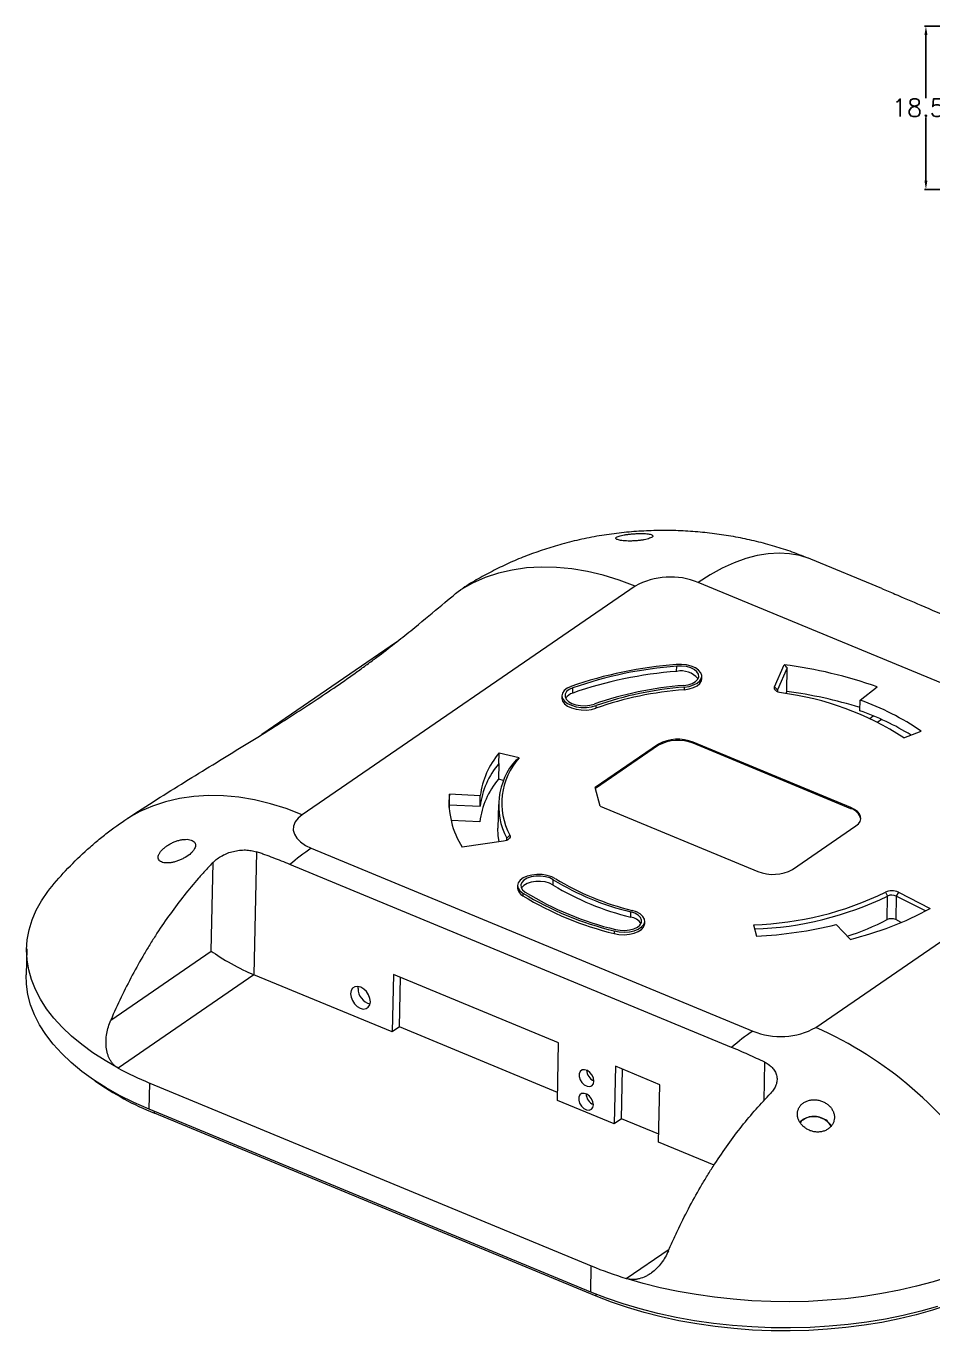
# Model space of a CAD drawing. Header units: inches. Extents: x 1813 to 4218, y 284 to 889.
# Drawn here: x 3185 to 3287.7, y 423.3 to 571.1 of the extents above; entities that cross this region are included whole.
import ezdxf

# ---------------------------------------------------------------- set-up
doc = ezdxf.new("R2010")
doc.units = ezdxf.units.IN
doc.header["$LTSCALE"] = 15
doc.styles.get("Standard").update_dxf_attribs({"font": 'txt', "bigfont": 'gbcbig.shx'})
doc.dimstyles.new('2.5', dxfattribs={"dimtxt": 2, "dimasz": 1, "dimexe": 0.18, "dimexo": 0.0625, "dimgap": 0.09, "dimtad": 0, "dimtih": 1, "dimtoh": 1, "dimzin": 0, "dimdsep": 46, "dimtxsty": 'Standard', "dimcen": 1, "dimadec": 0, "dimazin": 2, "dimtfac": 1, "dimtofl": 0, "dimtmove": 0, "dimatfit": 3, "dimfxl": 1, "dimtolj": 1, "dimtzin": 0, "dimarcsym": 0})

# ---------------------------------------------------------------- blocks, each defined once
blk = doc.blocks.new('ddfdf')
at = {"color": 7, "linetype": 'Continuous', "lineweight": 15}
for p, q in [((3238.74, 546.05), (3227.27, 550.8)), ((3198.84, 546.43), (3144.98, 509.44)), ((3170.59, 545.85), (3170.94, 546.07)), ((3280.51, 517.42), (3209.05, 547.03)), ((3160.21, 537.38), (3138.43, 522.43)), ((3205.55, 532.65), (3205.57, 533.5)), ((3221.41, 530.12), (3222.97, 533.71)), ((3223.45, 533.22), (3221.89, 529.63)), ((3223.37, 529.4), (3223.45, 533.22)), ((3209.62, 531.43), (3209.63, 531.85)), ((3186.98, 528.73), (3186.97, 528.31)), ((3188.73, 529.13), (3188.75, 529.98)), ((3206.77, 530.1), (3206.76, 529.67)), ((3221.41, 530.12), (3221.89, 529.63)), ((3223.37, 529.4), (3223.21, 529.04)), ((3235.25, 527.97), (3237.99, 530.14)), ((3192.5, 527.11), (3192.5, 526.69)), ((3235.21, 526.28), (3235.25, 527.97)), ((3236.8, 525.03), (3237.33, 525.46)), ((3238.7, 524.87), (3238.11, 524.4)), ((3242.33, 521.87), (3242.06, 522.06)), ((3242.33, 521.87), (3245.12, 522.95)), ((3202.61, 520.85), (3192.38, 513.82)), ((3202.6, 520.68), (3192.41, 513.68)), ((3202.6, 520.68), (3202.61, 520.85)), ((3233.76, 510.59), (3208.21, 521.18)), ((3208.21, 521.01), (3208.21, 521.18)), ((3233.76, 510.42), (3208.21, 521.01)), ((3176.79, 517.74), (3176.73, 515.19)), ((3176.79, 517.74), (3176.82, 519.43)), ((3180.05, 518.67), (3176.82, 519.43)), ((3179.58, 518.35), (3180.05, 518.67)), ((3177.55, 515), (3176.73, 515.19)), ((3193.16, 510.85), (3192.38, 513.82)), ((3168.75, 511.05), (3168.79, 512.75)), ((3173.78, 512.52), (3168.79, 512.75)), ((3173.75, 510.83), (3173.78, 512.52)), ((3228.09, 475.02), (3281.94, 512)), ((3168.74, 510.61), (3168.75, 511.05)), ((3168.75, 511.05), (3173.75, 510.83)), ((3176.71, 511.09), (3176.63, 507.27)), ((3193.16, 510.85), (3218.71, 500.26)), ((3233.76, 510.42), (3233.76, 510.59)), ((3173.69, 508.28), (3169.06, 508.49)), ((3224.32, 500.59), (3234.55, 507.62)), ((3177.54, 505.16), (3170.84, 504.17)), ((3178.06, 505.63), (3178.55, 506.11)), ((3137.58, 503.43), (3137.15, 483.53)), ((3146.41, 504.02), (3217.88, 474.42)), ((3130.24, 487.36), (3130.55, 501.73)), ((3214.43, 471.78), (3142.97, 501.38)), ((3185.57, 498.06), (3185.59, 498.91)), ((3179.82, 497.99), (3179.81, 497.56)), ((3180.66, 496.75), (3180.65, 496.32)), ((3239.34, 496.9), (3239.69, 496.28)), ((3241.43, 496.89), (3241.09, 496.28)), ((3241.43, 496.89), (3246.57, 494.28)), ((3239.61, 492.46), (3239.69, 496.28)), ((3241.09, 496.28), (3241, 492.46)), ((3245.82, 493.87), (3241.09, 496.28)), ((3198.12, 492.86), (3198.14, 493.71)), ((3200.38, 491.79), (3200.39, 492.21)), ((3241.9, 492), (3241, 492.46)), ((3195.43, 490.63), (3195.42, 490.2)), ((3218.01, 491.62), (3218.45, 489.78)), ((3231.36, 491.67), (3233.61, 489.27)), ((3100.38, 487.74), (3100.29, 483.5)), ((3113.99, 476.2), (3130.24, 487.36)), ((3137.15, 483.53), (3115.16, 468.43)), ((3159.51, 474.27), (3137.15, 483.53)), ((3154, 481.3), (3154.04, 481.62)), ((3159.71, 483.6), (3159.51, 474.27)), ((3186.46, 472.52), (3159.71, 483.6)), ((3160.71, 475.1), (3160.88, 483.12)), ((3160.71, 475.1), (3159.51, 474.27)), ((3186.29, 464.5), (3160.71, 475.1)), ((3186.26, 463.19), (3186.46, 472.52)), ((3195.64, 468.72), (3195.44, 459.38)), ((3202.83, 465.74), (3195.64, 468.72)), ((3196.64, 460.21), (3196.81, 468.23)), ((3120.18, 461.77), (3120.28, 466.01)), ((3120.28, 466.01), (3191.74, 436.41)), ((3202.63, 456.41), (3202.83, 465.74)), ((3195.44, 459.38), (3186.26, 463.19)), ((3191.65, 432.16), (3120.18, 461.77)), ((3192.52, 431.51), (3121.06, 461.11)), ((3196.64, 460.21), (3195.44, 459.38)), ((3202.65, 457.72), (3196.64, 460.21)), ((3211.6, 452.69), (3202.63, 456.41)), ((3191.65, 432.16), (3191.74, 436.41))]:
    blk.add_line(p, q, dxfattribs=at)
at = {"color": 8, "linetype": 'Continuous', "lineweight": 15}
for p, q in [((3221.89, 529.63), (3221.88, 529.4)), ((3178.05, 505.33), (3178.06, 505.63)), ((3219.69, 463.15), (3219.82, 469.36)), ((3121.06, 461.11), (3121.07, 461.4)), ((3197.4, 434.36), (3204.34, 439.13)), ((3192.52, 431.51), (3192.53, 431.81))]:
    blk.add_line(p, q, dxfattribs=at)
at = {"color": 8, "linetype": 'Continuous', "lineweight": 15, "flags": 128}
blk.add_lwpolyline([(3227.27, 550.8), (3227.01, 550.9), (3225.46, 551.4), (3223.83, 551.69), (3222.13, 551.79), (3220.38, 551.69), (3218.57, 551.4), (3216.72, 550.9), (3214.84, 550.22), (3212.93, 549.34), (3210.99, 548.27), (3209.05, 547.03)], dxfattribs=at)
at = {"color": 7, "linetype": 'Continuous', "lineweight": 15, "flags": 128}
for points in [[(3198.84, 546.43), (3196.25, 547.41), (3193.68, 548.21), (3191.12, 548.82), (3188.58, 549.25), (3186.09, 549.48), (3183.65, 549.53), (3181.27, 549.38), (3178.95, 549.05), (3176.72, 548.53), (3174.57, 547.82), (3172.53, 546.92), (3170.59, 545.85)], [(3206.77, 530.1), (3207.58, 530.22), (3208.3, 530.44), (3208.89, 530.75), (3209.32, 531.13), (3209.57, 531.55), (3209.62, 531.99), (3209.46, 532.43), (3209.11, 532.85), (3208.59, 533.2), (3207.92, 533.49), (3207.15, 533.68), (3206.32, 533.77), (3205.48, 533.76)], [(3206.68, 530.36), (3207.43, 530.48), (3208.08, 530.69), (3208.6, 530.99), (3208.96, 531.36), (3209.12, 531.76), (3209.08, 532.17), (3208.83, 532.57), (3208.4, 532.93), (3207.82, 533.21), (3207.12, 533.41), (3206.35, 533.51), (3205.57, 533.5)], [(3188.46, 530.2), (3187.83, 529.91), (3187.36, 529.54), (3187.07, 529.13), (3186.98, 528.69), (3187.09, 528.24), (3187.4, 527.82), (3187.89, 527.45), (3188.53, 527.15), (3189.28, 526.93), (3190.1, 526.82), (3190.95, 526.81), (3191.76, 526.91), (3192.5, 527.11)], [(3206.76, 529.67), (3207.57, 529.8), (3208.29, 530.02), (3208.88, 530.32), (3209.32, 530.7), (3209.56, 531.12), (3209.62, 531.43)], [(3186.97, 528.31), (3186.97, 528.26), (3187.08, 527.82), (3187.39, 527.4), (3187.88, 527.03), (3188.52, 526.72), (3189.27, 526.51), (3190.09, 526.4), (3190.94, 526.39), (3191.75, 526.49), (3192.5, 526.69)], [(3188.75, 529.98), (3188.17, 529.7), (3187.75, 529.36), (3187.52, 528.97), (3187.49, 528.55), (3187.67, 528.15), (3188.03, 527.77), (3188.57, 527.46), (3189.23, 527.23), (3189.98, 527.1), (3190.76, 527.07), (3191.52, 527.15), (3192.22, 527.33)], [(3222.5, 529.16), (3222.22, 529.21), (3221.98, 529.29), (3221.76, 529.4), (3221.59, 529.53), (3221.46, 529.66), (3221.39, 529.81), (3221.37, 529.97), (3221.41, 530.12)], [(3144.98, 509.44), (3142.39, 510.43), (3139.82, 511.22), (3137.26, 511.84), (3134.72, 512.26), (3132.23, 512.5), (3129.79, 512.55), (3127.41, 512.4), (3125.09, 512.07), (3122.86, 511.54), (3120.72, 510.83), (3118.67, 509.94), (3116.73, 508.87)], [(3144.98, 509.44), (3144.31, 508.88), (3143.83, 508.27), (3143.57, 507.61), (3143.52, 506.94), (3143.7, 506.27), (3144.09, 505.63), (3144.69, 505.03), (3145.47, 504.48), (3146.41, 504.02)], [(3234.55, 507.62), (3234.95, 507.97), (3235.22, 508.35), (3235.35, 508.76), (3235.31, 509.17), (3235.13, 509.58), (3234.8, 509.96), (3234.34, 510.3), (3233.76, 510.59)], [(3176.82, 505.05), (3176.67, 506.1), (3176.63, 507.27)], [(3178.55, 506.11), (3178.6, 505.96), (3178.59, 505.81), (3178.53, 505.66), (3178.42, 505.52), (3178.26, 505.4), (3178.05, 505.29), (3177.81, 505.21), (3177.54, 505.16)], [(3185.97, 499.08), (3185.35, 499.39), (3184.61, 499.61), (3183.79, 499.74), (3182.95, 499.76), (3182.13, 499.67), (3181.37, 499.48), (3180.73, 499.2), (3180.24, 498.85), (3179.93, 498.44), (3179.82, 497.99), (3179.91, 497.55), (3180.19, 497.13), (3180.66, 496.75)], [(3185.59, 498.91), (3185.01, 499.2), (3184.31, 499.39), (3183.54, 499.49), (3182.76, 499.48), (3182.02, 499.36), (3181.36, 499.15), (3180.84, 498.85), (3180.49, 498.48), (3180.33, 498.08), (3180.37, 497.66), (3180.61, 497.27), (3181.04, 496.91)], [(3185.57, 498.06), (3184.99, 498.35), (3184.29, 498.55), (3183.53, 498.64), (3182.74, 498.63), (3182, 498.51), (3181.34, 498.3), (3180.82, 498), (3180.47, 497.63), (3180.42, 497.55)], [(3115.16, 468.43), (3113.06, 469.64), (3111.09, 470.91), (3109.28, 472.24), (3107.61, 473.62), (3106.11, 475.05), (3104.77, 476.52), (3103.6, 478.04), (3102.61, 479.58), (3101.8, 481.15), (3101.16, 482.75), (3100.71, 484.35), (3100.45, 485.97), (3100.37, 487.59), (3100.48, 489.2), (3100.78, 490.81), (3101.26, 492.4), (3101.93, 493.97), (3102.78, 495.51), (3103.8, 497.02)], [(3195.43, 490.63), (3196.23, 490.48), (3197.08, 490.44), (3197.91, 490.5), (3198.68, 490.67), (3199.35, 490.93), (3199.87, 491.27), (3200.22, 491.67), (3200.38, 492.11), (3200.34, 492.56), (3200.09, 492.99), (3199.66, 493.38), (3199.07, 493.7), (3198.35, 493.95)], [(3195.64, 490.87), (3196.39, 490.73), (3197.17, 490.7), (3197.93, 490.78), (3198.63, 490.97), (3199.2, 491.24), (3199.62, 491.58), (3199.85, 491.98), (3199.88, 492.39), (3199.7, 492.8), (3199.34, 493.17), (3198.8, 493.48), (3198.14, 493.71)], [(3195.42, 490.2), (3196.22, 490.06), (3197.07, 490.01), (3197.9, 490.08), (3198.67, 490.25), (3199.34, 490.51), (3199.86, 490.85), (3200.21, 491.25), (3200.37, 491.69), (3200.38, 491.79)], [(3120.18, 461.77), (3117.74, 462.85), (3115.42, 464), (3113.24, 465.23), (3111.2, 466.53), (3109.32, 467.89), (3107.6, 469.31), (3106.05, 470.77), (3104.67, 472.29), (3103.48, 473.84), (3102.47, 475.43), (3101.64, 477.05), (3101.01, 478.69), (3100.57, 480.34), (3100.33, 482), (3100.29, 483.5)], [(3155.99, 479.15), (3155.92, 479.71), (3155.7, 480.28), (3155.36, 480.8), (3154.92, 481.22), (3154.43, 481.51), (3153.93, 481.63), (3153.48, 481.57), (3153.12, 481.35), (3152.88, 480.97), (3152.79, 480.47), (3152.86, 479.92), (3153.08, 479.35), (3153.42, 478.83), (3153.86, 478.4), (3154.36, 478.12), (3154.85, 477.99), (3155.3, 478.05), (3155.66, 478.28), (3155.9, 478.66), (3155.99, 479.15)], [(3192.16, 466.31), (3192.09, 466.8), (3191.87, 467.29), (3191.52, 467.72), (3191.1, 468.02), (3190.66, 468.16), (3190.27, 468.12), (3189.96, 467.89), (3189.79, 467.52), (3189.78, 467.06), (3189.93, 466.55), (3190.22, 466.08), (3190.61, 465.71), (3191.05, 465.49), (3191.48, 465.44), (3191.83, 465.58), (3192.07, 465.88), (3192.16, 466.31)], [(3192.08, 462.49), (3192.01, 462.98), (3191.79, 463.47), (3191.44, 463.9), (3191.02, 464.21), (3190.58, 464.34), (3190.18, 464.3), (3189.88, 464.08), (3189.71, 463.71), (3189.7, 463.24), (3189.85, 462.74), (3190.14, 462.27), (3190.53, 461.9), (3190.97, 461.67), (3191.39, 461.62), (3191.75, 461.76), (3191.99, 462.06), (3192.08, 462.49)], [(3247.78, 429.84), (3245.05, 429.06), (3242.22, 428.38), (3239.32, 427.79), (3236.35, 427.3), (3233.32, 426.91), (3230.24, 426.63), (3227.13, 426.44), (3224, 426.36), (3220.86, 426.39), (3217.72, 426.52), (3214.6, 426.75), (3211.51, 427.09), (3208.46, 427.53), (3205.46, 428.06), (3202.52, 428.7), (3199.66, 429.43), (3196.89, 430.25), (3194.21, 431.17), (3191.65, 432.16)], [(3249.52, 430.1), (3246.97, 429.26), (3244.32, 428.5), (3241.58, 427.84), (3238.77, 427.27), (3235.88, 426.79), (3232.94, 426.42), (3229.96, 426.14), (3226.94, 425.96), (3223.9, 425.88), (3220.86, 425.91), (3217.82, 426.03), (3214.79, 426.26), (3211.79, 426.59), (3208.83, 427.01), (3205.92, 427.53), (3203.07, 428.15), (3200.3, 428.86), (3197.61, 429.66), (3195.01, 430.54), (3192.52, 431.51)], [(3252.14, 435.56), (3249.66, 434.66), (3247.07, 433.84), (3244.38, 433.11), (3241.61, 432.47), (3238.77, 431.92), (3235.86, 431.46), (3232.9, 431.1), (3229.9, 430.84), (3226.87, 430.67), (3223.82, 430.6), (3220.77, 430.64), (3217.71, 430.77), (3214.68, 431), (3211.67, 431.32), (3208.69, 431.75), (3205.77, 432.26), (3202.91, 432.87), (3200.11, 433.57), (3197.4, 434.36)]]:
    blk.add_lwpolyline(points, dxfattribs=at)
at = {"color": 7, "linetype": 'Continuous', "lineweight": 15}
for centre, radius, start, end in [((3204.56, 536.2), 11.72, 67.4982, 119.2411), ((3210.63, 466.63), 67.33, 94.39, 109.2325), ((3210.65, 466.29), 66.55, 94.39, 109.2325), ((3210.67, 467.14), 66.55, 94.39, 109.2325), ((3206.27, 529.14), 3.58, 40.0246, 101.4701), ((3214.06, 462.77), 71.49, 70.4488, 82.8396), ((3211.06, 473.32), 57.21, 94.39, 109.2325), ((3189.26, 527.2), 2, 105.3448, 146.8329), ((3211.09, 473.83), 56.43, 94.39, 109.2325), ((3211.08, 473.41), 56.43, 94.39, 109.2325), ((3222.18, 529.51), 0.313, 157.7327, 218.4984), ((3216.62, 482.51), 47.01, 56.8511, 82.8233), ((3213.59, 456.49), 73.56, 72.8974, 82.3581), ((3221, 485.96), 42.75, 58.2702, 70.5855), ((3221.62, 489.01), 41.28, 55.3065, 70.7245), ((3205.75, 515.01), 6.48, 67.7173, 119.022), ((3205.75, 515.18), 6.48, 67.7173, 119.022), ((3186.98, 509.13), 13.34, 139.8129, 172.6998), ((3187.01, 510.83), 13.34, 139.8129, 172.6998), ((3188, 510.89), 11.25, 138.4693, 207.8936), ((3188.33, 511.31), 11.07, 138.3705, 207.9924), ((3186.92, 506.59), 13.34, 139.8129, 172.6998), ((3182.46, 511.49), 13.73, 174.7157, 212.1966), ((3233.19, 508.28), 2.21, 12.6884, 75.0825), ((3177.78, 505.48), 0.308, 318.5721, 27.66), ((3170.98, 468.38), 43.29, 124.5844, 130.3242), ((3221.17, 506.26), 6.48, 247.7173, 299.022), ((3208.68, 536.9), 44.46, 238.7106, 256.2857), ((3208.75, 536.55), 43.85, 238.7106, 256.2857), ((3181.33, 497.69), 1.52, 184.7413, 243.7355), ((3207.83, 541.46), 52.32, 238.7106, 256.2857), ((3207.9, 541.11), 51.72, 238.7106, 256.2857), ((3208.66, 536.05), 44.46, 238.7106, 256.2857), ((3216.4, 543.95), 52.35, 271.7622, 295.9939), ((3240.38, 494.62), 2.5, 65.0535, 114.5802), ((3240.38, 494.77), 1.66, 65.0534, 114.5802), ((3207.83, 541.03), 52.32, 238.7106, 256.2857), ((3216.33, 544.39), 53.48, 271.9679, 295.8945), ((3221.4, 540.08), 52.26, 283.5065, 298.788), ((3197.78, 490.51), 2.38, 32.8619, 81.5903), ((3220.43, 529.65), 41.85, 287.6707, 297.2853), ((3240.3, 490.95), 1.66, 65.0534, 114.5802), ((3215.2, 557.11), 67.41, 272.7622, 283.8682), ((3156.52, 481.29), 2.53, 179.8114, 256.8637), ((3242.45, 438.78), 43.29, 124.5844, 130.3242), ((3222.36, 485.24), 11.72, 247.4982, 299.2411), ((3201.9, 416.4), 64.2, 32.8733, 65.9241), ((3141.34, 517.1), 55.26, 241.7255, 247.5952), ((3192.94, 468.16), 1.97, 182.2385, 246.7117), ((3138.55, 504.58), 46.85, 234.614, 248.0788), ((3192.86, 464.34), 1.97, 182.2385, 246.7117), ((3217.15, 497.98), 66.61, 247.5734, 252.7554)]:
    blk.add_arc(centre, radius, start, end, dxfattribs=at)
for centre, major_axis, ratio, start_param, end_param in [((3213.45, 510.3), (-40.37, 47.28), 0.367469, 4.889259, 4.900433), ((3134.23, 485.71), (4.93, -2.67), 0.122811, 3.838992, 5.409788)]:
    blk.add_ellipse(centre, major_axis=major_axis, ratio=ratio, start_param=start_param, end_param=end_param, dxfattribs=at)
for points, knots in [([(3227.27, 550.8), (3226.27, 551.19), (3224.35, 551.96), (3221.41, 552.9), (3218.48, 553.69), (3215.48, 554.34), (3212.43, 554.85), (3209.34, 555.21), (3206.2, 555.42), (3203.03, 555.48), (3199.84, 555.37), (3196.63, 555.1), (3193.41, 554.67), (3190.18, 554.06), (3187.09, 553.29), (3184.14, 552.4), (3181.35, 551.41), (3178.63, 550.28), (3175.99, 549.03), (3173.44, 547.64), (3171.77, 546.65), (3170.95, 546.1), (3170.93, 546.09)], [0, 0, 0, 0, 0.05504, 0.10609, 0.1577575, 0.2098967, 0.2624758, 0.3154525, 0.3688182, 0.4226019, 0.4768527, 0.5316111, 0.5869127, 0.6427501, 0.6990366, 0.7497872, 0.8002594, 0.8504141, 0.9002419, 0.9497536, 0.9989732, 1, 1, 1, 1]), ([(3198.22, 554.89), (3198.01, 554.87), (3197.82, 554.84), (3197.44, 554.79), (3197.25, 554.77), (3196.91, 554.71), (3196.75, 554.67), (3196.47, 554.61), (3196.34, 554.57), (3196.12, 554.5), (3196.02, 554.46), (3195.87, 554.39), (3195.81, 554.35), (3195.73, 554.28), (3195.7, 554.24), (3195.69, 554.17), (3195.71, 554.14), (3195.77, 554.07), (3195.82, 554.04), (3195.95, 553.98), (3196.03, 553.95), (3196.23, 553.89), (3196.35, 553.87), (3196.6, 553.83), (3196.75, 553.81), (3197.06, 553.78), (3197.23, 553.76), (3197.59, 553.75), (3197.78, 553.74), (3198.17, 553.74), (3198.37, 553.75), (3198.77, 553.77), (3198.98, 553.78), (3199.39, 553.82), (3199.58, 553.84), (3199.97, 553.89), (3200.15, 553.92), (3200.49, 553.99), (3200.65, 554.03), (3200.94, 554.1), (3201.07, 554.14), (3201.29, 554.22), (3201.39, 554.27), (3201.54, 554.35), (3201.6, 554.39), (3201.68, 554.47), (3201.7, 554.51), (3201.71, 554.59), (3201.7, 554.62), (3201.63, 554.69), (3201.58, 554.72), (3201.45, 554.78), (3201.36, 554.81), (3201.17, 554.86), (3201.05, 554.88), (3200.79, 554.91), (3200.65, 554.93), (3200.34, 554.95), (3200.17, 554.96), (3199.81, 554.96), (3199.62, 554.96), (3199.24, 554.95), (3199.04, 554.95), (3198.63, 554.92), (3198.42, 554.91), (3198.22, 554.89)], [0, 0, 0, 0, 0.03125, 0.03125, 0.0625, 0.0625, 0.09375, 0.09375, 0.125, 0.125, 0.15625, 0.15625, 0.1875, 0.1875, 0.21875, 0.21875, 0.25, 0.25, 0.28125, 0.28125, 0.3125, 0.3125, 0.34375, 0.34375, 0.375, 0.375, 0.40625, 0.40625, 0.4375, 0.4375, 0.46875, 0.46875, 0.5, 0.5, 0.53125, 0.53125, 0.5625, 0.5625, 0.59375, 0.59375, 0.625, 0.625, 0.65625, 0.65625, 0.6875, 0.6875, 0.71875, 0.71875, 0.75, 0.75, 0.78125, 0.78125, 0.8125, 0.8125, 0.84375, 0.84375, 0.875, 0.875, 0.90625, 0.90625, 0.9375, 0.9375, 0.96875, 0.96875, 1, 1, 1, 1]), ([(3116.73, 508.87), (3119.87, 510.95), (3122.96, 512.89), (3129.02, 516.64), (3131.97, 518.44), (3135.56, 520.64), (3136.28, 521.08), (3137.69, 521.95), (3138.38, 522.38), (3140.44, 523.67), (3141.78, 524.51), (3145.7, 527.02), (3148.17, 528.65), (3151.65, 531.04), (3152.78, 531.83), (3154.41, 533), (3154.95, 533.39), (3156, 534.16), (3156.52, 534.55), (3159.04, 536.44), (3160.88, 537.88), (3164.21, 540.58), (3165.7, 541.83), (3168.38, 544.08), (3169.56, 545.07), (3170.59, 545.85)], [0, 0, 0, 0, 0.125, 0.125, 0.25, 0.25, 0.28125, 0.28125, 0.3125, 0.3125, 0.375, 0.375, 0.5, 0.5, 0.5625, 0.5625, 0.59375, 0.59375, 0.625, 0.625, 0.75, 0.75, 0.875, 0.875, 1, 1, 1, 1]), ([(3238.73, 546.04), (3239.43, 545.75), (3241.43, 544.93), (3245.29, 543.26), (3250.32, 541.09), (3256.02, 538.65), (3262.07, 536.13), (3267.99, 533.72), (3273.63, 531.46), (3278.92, 529.34), (3283.48, 527.51), (3286.29, 526.34), (3287.27, 525.93)], [0, 0, 0, 0, 0.0549067, 0.1584611, 0.2807965, 0.4031347, 0.5283324, 0.6535299, 0.7513292, 0.8492164, 0.947009, 1, 1, 1, 1]), ([(3103.8, 497.02), (3105.63, 499.34), (3107.65, 501.48), (3110.36, 503.97), (3110.92, 504.45), (3112.04, 505.4), (3112.62, 505.87), (3114.35, 507.22), (3115.53, 508.07), (3116.73, 508.87)], [0, 0, 0, 0, 0.5, 0.5, 0.625, 0.625, 0.75, 0.75, 1, 1, 1, 1]), ([(3122.03, 501.87), (3122.13, 501.81), (3122.24, 501.76), (3122.49, 501.68), (3122.64, 501.66), (3122.94, 501.63), (3123.11, 501.62), (3123.45, 501.64), (3123.63, 501.66), (3124, 501.73), (3124.18, 501.77), (3124.56, 501.87), (3124.75, 501.94), (3125.13, 502.08), (3125.32, 502.16), (3125.69, 502.33), (3125.87, 502.43), (3126.38, 502.73), (3126.7, 502.96), (3127.09, 503.33), (3127.21, 503.45), (3127.41, 503.7), (3127.49, 503.83), (3127.62, 504.07), (3127.66, 504.2), (3127.71, 504.43), (3127.71, 504.54), (3127.67, 504.76), (3127.63, 504.85), (3127.52, 505.03), (3127.44, 505.11), (3127.24, 505.24), (3127.13, 505.3), (3126.87, 505.39), (3126.73, 505.42), (3126.42, 505.46), (3126.25, 505.46), (3125.91, 505.45), (3125.73, 505.43), (3125.36, 505.38), (3125.17, 505.33), (3124.79, 505.23), (3124.6, 505.17), (3124.22, 505.03), (3124.03, 504.94), (3123.66, 504.76), (3123.48, 504.67), (3123.14, 504.46), (3122.98, 504.34), (3122.67, 504.11), (3122.53, 503.99), (3122.27, 503.74), (3122.15, 503.61), (3121.96, 503.35), (3121.88, 503.22), (3121.75, 502.97), (3121.7, 502.84), (3121.66, 502.61), (3121.66, 502.49), (3121.69, 502.28), (3121.73, 502.19), (3121.85, 502.01), (3121.93, 501.94), (3122.03, 501.87)], [0, 0, 0, 0, 0.03125, 0.03125, 0.0625, 0.0625, 0.09375, 0.09375, 0.125, 0.125, 0.15625, 0.15625, 0.1875, 0.1875, 0.21875, 0.21875, 0.25, 0.25, 0.3125, 0.3125, 0.34375, 0.34375, 0.375, 0.375, 0.40625, 0.40625, 0.4375, 0.4375, 0.46875, 0.46875, 0.5, 0.5, 0.53125, 0.53125, 0.5625, 0.5625, 0.59375, 0.59375, 0.625, 0.625, 0.65625, 0.65625, 0.6875, 0.6875, 0.71875, 0.71875, 0.75, 0.75, 0.78125, 0.78125, 0.8125, 0.8125, 0.84375, 0.84375, 0.875, 0.875, 0.90625, 0.90625, 0.9375, 0.9375, 0.96875, 0.96875, 1, 1, 1, 1]), ([(3130.55, 501.73), (3130.75, 501.94), (3130.97, 502.13), (3131.45, 502.49), (3131.71, 502.66), (3132.28, 502.96), (3132.57, 503.1), (3133.18, 503.33), (3133.5, 503.43), (3134.15, 503.59), (3134.48, 503.65), (3135.14, 503.72), (3135.47, 503.74), (3136.11, 503.72), (3136.42, 503.69), (3137.02, 503.59), (3137.31, 503.52), (3137.58, 503.43)], [0, 0, 0, 0, 0.125, 0.125, 0.25, 0.25, 0.375, 0.375, 0.5, 0.5, 0.625, 0.625, 0.75, 0.75, 0.875, 0.875, 1, 1, 1, 1]), ([(3142.97, 501.38), (3142.08, 501.75), (3141.18, 502.11), (3139.83, 502.63), (3139.38, 502.79), (3138.7, 503.04), (3138.48, 503.12), (3138.03, 503.28), (3137.8, 503.35), (3137.58, 503.43)], [0, 0, 0, 0, 0.5, 0.5, 0.75, 0.75, 0.875, 0.875, 1, 1, 1, 1]), ([(3130.55, 501.73), (3130.15, 501.32), (3129.75, 500.9), (3128.96, 500.04), (3128.56, 499.6), (3127.39, 498.26), (3126.62, 497.34), (3124.35, 494.47), (3122.88, 492.43), (3121.11, 489.7), (3120.76, 489.15), (3120.07, 488.04), (3119.74, 487.48), (3118.73, 485.78), (3118.09, 484.62), (3116.22, 481.11), (3115.06, 478.69), (3113.99, 476.2)], [0, 0, 0, 0, 0.0625, 0.0625, 0.125, 0.125, 0.25, 0.25, 0.5, 0.5, 0.5625, 0.5625, 0.625, 0.625, 0.75, 0.75, 1, 1, 1, 1]), ([(3115.16, 468.43), (3114.89, 468.58), (3114.64, 468.77), (3114.31, 469.12), (3114.21, 469.25), (3114.02, 469.51), (3113.93, 469.65), (3113.77, 469.95), (3113.7, 470.1), (3113.57, 470.42), (3113.52, 470.59), (3113.37, 471.09), (3113.3, 471.44), (3113.22, 472.16), (3113.21, 472.53), (3113.24, 473.27), (3113.27, 473.64), (3113.46, 474.76), (3113.68, 475.49), (3113.99, 476.2)], [0, 0, 0, 0, 0.125, 0.125, 0.1875, 0.1875, 0.25, 0.25, 0.3125, 0.3125, 0.375, 0.375, 0.5, 0.5, 0.625, 0.625, 0.75, 0.75, 1, 1, 1, 1]), ([(3219.82, 469.36), (3219.37, 469.58), (3218.92, 469.8), (3218.03, 470.21), (3217.58, 470.42), (3216.23, 471.02), (3215.33, 471.41), (3214.43, 471.78)], [0, 0, 0, 0, 0.25, 0.25, 0.5, 0.5, 1, 1, 1, 1]), ([(3219.82, 469.36), (3220.09, 469.23), (3220.33, 469.08), (3220.77, 468.76), (3220.96, 468.57), (3221.29, 468.18), (3221.43, 467.98), (3221.64, 467.55), (3221.71, 467.32), (3221.8, 466.86), (3221.81, 466.63), (3221.76, 466.15), (3221.71, 465.91), (3221.54, 465.45), (3221.43, 465.22), (3221.14, 464.77), (3220.97, 464.56), (3220.78, 464.36)], [0, 0, 0, 0, 0.125, 0.125, 0.25, 0.25, 0.375, 0.375, 0.5, 0.5, 0.625, 0.625, 0.75, 0.75, 0.875, 0.875, 1, 1, 1, 1]), ([(3204.21, 438.82), (3204.48, 439.45), (3204.76, 440.07), (3205.32, 441.31), (3205.6, 441.92), (3206.48, 443.74), (3207.08, 444.93), (3208.33, 447.28), (3208.98, 448.43), (3209.98, 450.13), (3210.32, 450.7), (3211.01, 451.81), (3211.36, 452.36), (3213.13, 455.08), (3214.59, 457.12), (3217.61, 460.93), (3219.17, 462.71), (3220.78, 464.36)], [0, 0, 0, 0, 0.0625, 0.0625, 0.125, 0.125, 0.25, 0.25, 0.375, 0.375, 0.4375, 0.4375, 0.5, 0.5, 0.75, 0.75, 1, 1, 1, 1]), ([(3228.53, 458.08), (3228.73, 458.09), (3228.93, 458.11), (3229.31, 458.2), (3229.5, 458.27), (3229.84, 458.42), (3230, 458.52), (3230.29, 458.74), (3230.42, 458.86), (3230.64, 459.12), (3230.74, 459.26), (3230.9, 459.56), (3230.96, 459.71), (3231.04, 460.03), (3231.07, 460.2), (3231.08, 460.52), (3231.07, 460.69), (3231.02, 461.02), (3230.97, 461.18), (3230.84, 461.5), (3230.76, 461.66), (3230.57, 461.96), (3230.46, 462.1), (3230.2, 462.37), (3230.06, 462.49), (3229.75, 462.72), (3229.58, 462.83), (3229.23, 463), (3229.04, 463.08), (3228.65, 463.2), (3228.45, 463.24), (3228.05, 463.29), (3227.84, 463.3), (3227.44, 463.28), (3227.24, 463.26), (3226.86, 463.17), (3226.68, 463.11), (3226.33, 462.96), (3226.17, 462.87), (3225.88, 462.66), (3225.75, 462.54), (3225.52, 462.28), (3225.42, 462.15), (3225.27, 461.86), (3225.21, 461.7), (3225.12, 461.39), (3225.1, 461.23), (3225.09, 460.9), (3225.1, 460.73), (3225.16, 460.41), (3225.2, 460.24), (3225.33, 459.92), (3225.41, 459.76), (3225.61, 459.46), (3225.72, 459.32), (3225.97, 459.05), (3226.12, 458.92), (3226.42, 458.68), (3226.59, 458.58), (3226.94, 458.39), (3227.13, 458.31), (3227.51, 458.18), (3227.71, 458.14), (3228.12, 458.08), (3228.33, 458.07), (3228.53, 458.08)], [0, 0, 0, 0, 0.03125, 0.03125, 0.0625, 0.0625, 0.09375, 0.09375, 0.125, 0.125, 0.15625, 0.15625, 0.1875, 0.1875, 0.21875, 0.21875, 0.25, 0.25, 0.28125, 0.28125, 0.3125, 0.3125, 0.34375, 0.34375, 0.375, 0.375, 0.40625, 0.40625, 0.4375, 0.4375, 0.46875, 0.46875, 0.5, 0.5, 0.53125, 0.53125, 0.5625, 0.5625, 0.59375, 0.59375, 0.625, 0.625, 0.65625, 0.65625, 0.6875, 0.6875, 0.71875, 0.71875, 0.75, 0.75, 0.78125, 0.78125, 0.8125, 0.8125, 0.84375, 0.84375, 0.875, 0.875, 0.90625, 0.90625, 0.9375, 0.9375, 0.96875, 0.96875, 1, 1, 1, 1]), ([(3230.58, 459.09), (3230.37, 459.37), (3229.95, 459.91), (3228.98, 460.43), (3227.94, 460.64), (3226.96, 460.56), (3226.15, 460.21), (3225.66, 459.88), (3225.53, 459.65), (3225.53, 459.64)], [0, 0, 0, 0, 0.1840314, 0.3664676, 0.5341283, 0.6904915, 0.8424767, 0.9970928, 1, 1, 1, 1]), ([(3230.54, 459.05), (3230.34, 459.32), (3229.95, 459.85), (3229, 460.37), (3227.99, 460.59), (3227.02, 460.53), (3226.22, 460.2), (3225.72, 459.86), (3225.58, 459.61), (3225.57, 459.59)], [0, 0, 0, 0, 0.178748, 0.36011, 0.526824, 0.682056, 0.832619, 0.98552, 1, 1, 1, 1]), ([(3204.21, 438.82), (3203.91, 438.11), (3203.53, 437.46), (3202.83, 436.55), (3202.58, 436.26), (3202.05, 435.73), (3201.77, 435.49), (3201.32, 435.16), (3201.17, 435.06), (3200.85, 434.87), (3200.69, 434.78), (3200.19, 434.54), (3199.86, 434.41), (3199.33, 434.28), (3199.15, 434.25), (3198.8, 434.21), (3198.62, 434.2), (3198.09, 434.2), (3197.74, 434.26), (3197.4, 434.36)], [0, 0, 0, 0, 0.25, 0.25, 0.375, 0.375, 0.5, 0.5, 0.5625, 0.5625, 0.625, 0.625, 0.75, 0.75, 0.8125, 0.8125, 0.875, 0.875, 1, 1, 1, 1])]:
    blk.add_open_spline(points, degree=3, knots=knots, dxfattribs=at)
blk = doc.blocks.new('*D172')
at = {"color": 0, "lineweight": -2}
for p, q in [((3351.35, 571.1), (3286.77, 571.1)), ((3286.95, 570.1), (3286.95, 562.94)), ((3286.95, 553.6), (3286.95, 560.76)), ((3327.48, 552.6), (3286.77, 552.6))]:
    blk.add_line(p, q, dxfattribs=at)
at = {"color": 0}
for points in [[(3286.78, 570.1), (3287.12, 570.1), (3286.95, 571.1)], [(3286.78, 553.6), (3287.12, 553.6), (3286.95, 552.6)]]:
    blk.add_solid(points, dxfattribs=at)
at = {"layer": 'Defpoints', "color": 0}
for p in [(3286.95, 571.1), (3351.42, 571.1), (3327.54, 552.6)]:
    blk.add_point(p, dxfattribs=at)
at = {"color": 0, "insert": (3286.95, 561.85), "char_height": 2, "attachment_point": 5}
blk.add_mtext('\\A1;18.50', dxfattribs=at)

msp = doc.modelspace()

# ---------------------------------------------------------------- block references
at = {"xscale": 0.7000000000000455, "yscale": 0.6999999999999886, "zscale": 0.7}
msp.add_blockref('ddfdf', (1014.829, 125.136), dxfattribs=at)

# ---------------------------------------------------------------- dimensions: what is measured, and where the dimension line sits
dim = msp.add_linear_dim(base=(3286.951, 571.104), p1=(3327.539, 552.604), p2=(3351.416, 571.104), angle=90, dimstyle='2.5')
dim.commit()
dim.dimension.update_dxf_attribs({"geometry": '*D172', "text_midpoint": (3286.951, 561.854)})

doc.saveas('drawing.dxf')
